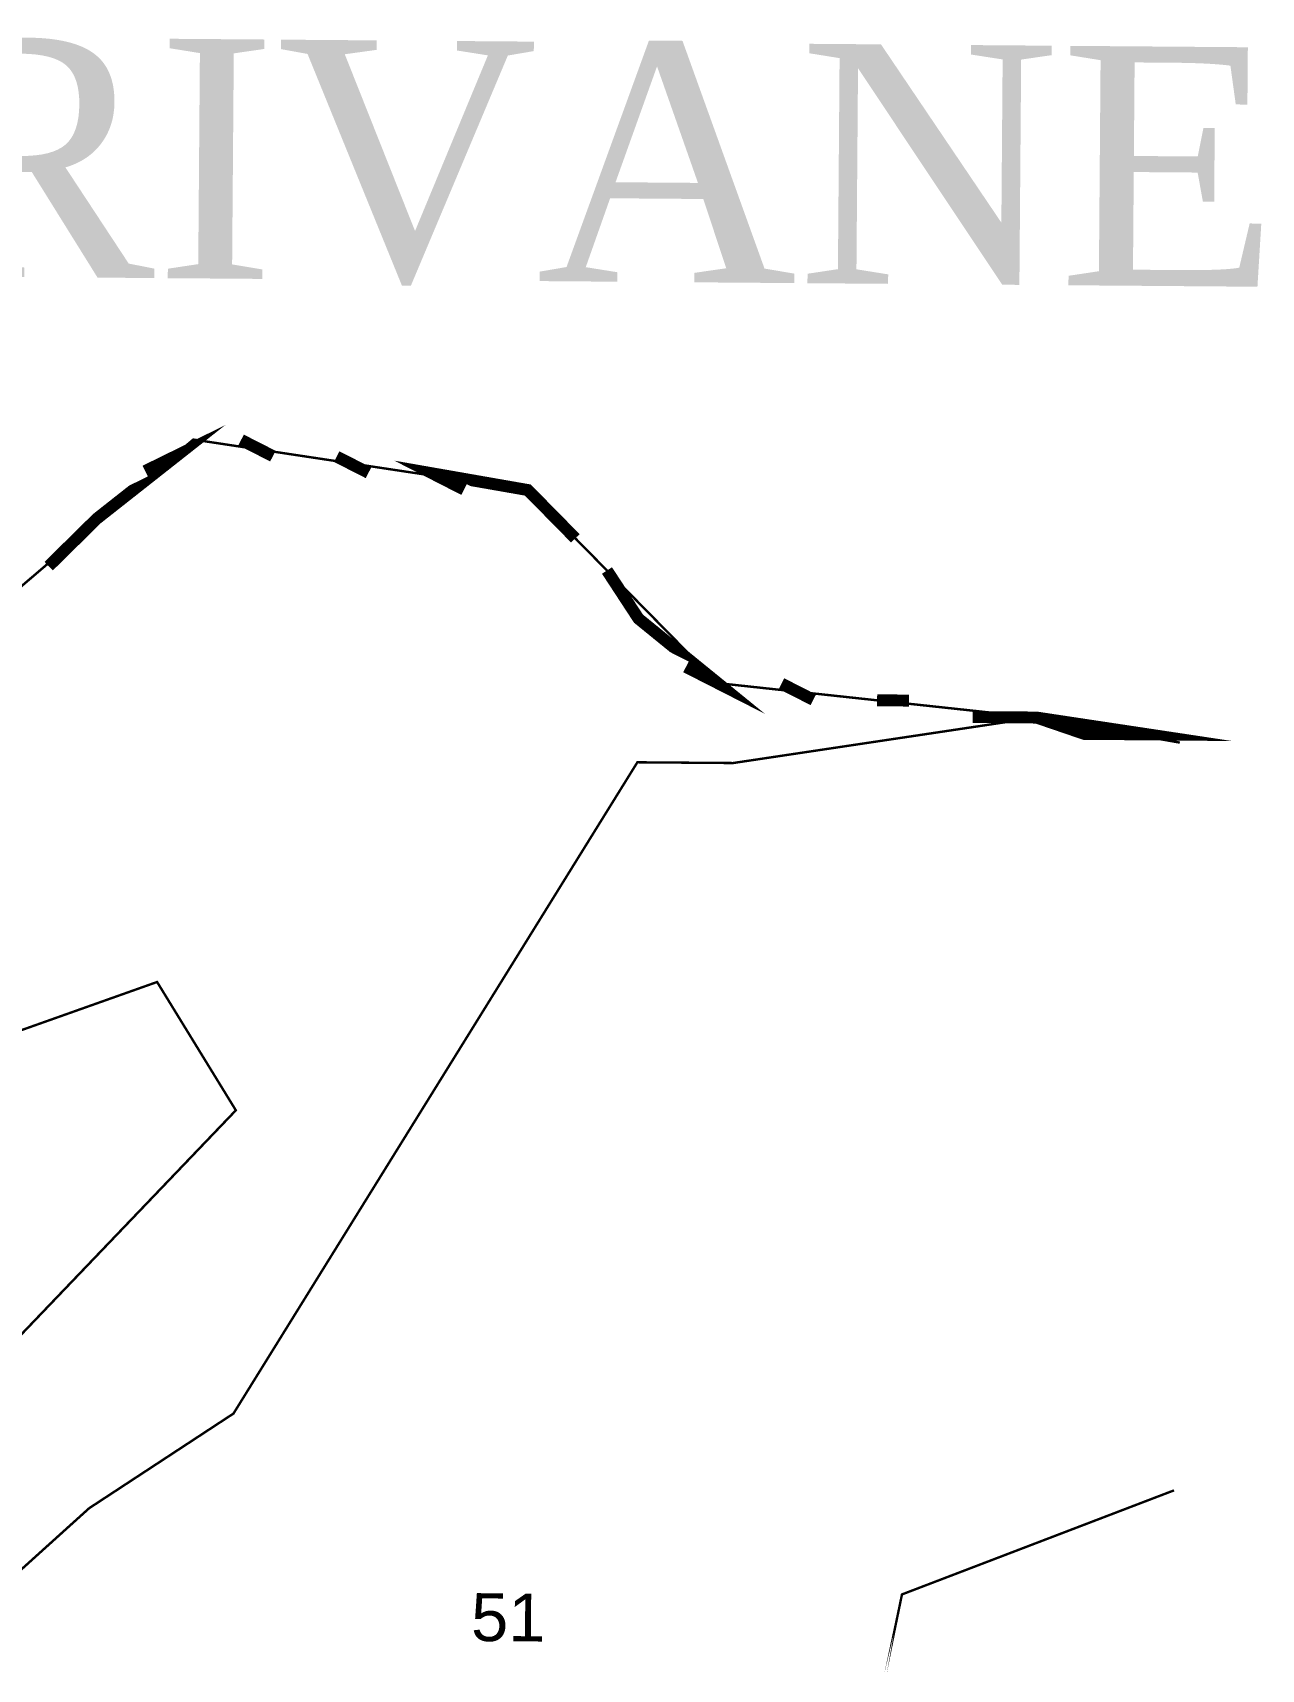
# Model space of a CAD drawing. Header units: metres. Extents: x 317370 to 326712, y 1824935 to 1838812.
# Drawn here: x 326289.5 to 326600, y 1829703 to 1830116.3 of the extents above; entities that cross this region are included whole.
import ezdxf

# ---------------------------------------------------------------- set-up
doc = ezdxf.new("R2010")
doc.units = ezdxf.units.M
doc.header["$MEASUREMENT"] = 0
for name, color, linetype in [('SURVEY NO.', 7, 'Continuous'), ('SURVEY PLOT BOUNDARY', 35, 'Continuous'), ('VILLAGE BOUNDARY', 212, 'Continuous'), ('VILLAGE NAME', 3, 'Continuous')]:
    doc.layers.add(name, color=color, linetype=linetype)
doc.styles.add('PDF Arial', font='arial.ttf')
doc.styles.get("Standard").update_dxf_attribs({"font": 'times.ttf'})

# ---------------------------------------------------------------- blocks, each defined once
blk = doc.blocks.new('81')
at = {"layer": 'SURVEY PLOT BOUNDARY', "lineweight": 18, "const_width": 0.605}
for points in [[(326255.09, 1829699.69), (326303.81, 1829743.65), (326340.28, 1829767.56), (326442.35, 1829932.05), (326466.53, 1829931.86), (326543.21, 1829943.35), (326579.44, 1829937.02), (326543.21, 1829943.35), (326462.66, 1829952.05), (326414.67, 1830000.81), (326330.12, 1830013.57), (326269.25, 1829961.63)], [(326269.25, 1829961.63), (326330.12, 1830013.57), (326414.67, 1830000.81), (326462.66, 1829952.05), (326543.21, 1829943.35), (326466.53, 1829931.86), (326442.35, 1829932.05), (326340.28, 1829767.56), (326303.81, 1829743.65), (326255.09, 1829699.69)], [(326505.03, 1829701.75), (326509.22, 1829721.88), (326577.96, 1829748.16), (326509.22, 1829721.88), (326505.03, 1829701.75)]]:
    blk.add_lwpolyline(points, dxfattribs=at)
for points in [[(326340.88, 1829844.15), (326206.76, 1829704.1), (326174.51, 1829704.35), (326126.46, 1829745.05), (326086.34, 1829769.55), (326090.47, 1829781.62), (326276.52, 1829860.79), (326320.98, 1829876.56)], [(326340.88, 1829844.15), (326320.98, 1829876.56), (326276.52, 1829860.79), (326090.47, 1829781.62), (326086.34, 1829769.55), (326126.46, 1829745.05), (326174.51, 1829704.35), (326206.76, 1829704.1)]]:
    blk.add_lwpolyline(points, close=True, dxfattribs=at)
at = {"layer": 'VILLAGE BOUNDARY', "lineweight": 50, "const_width": 3.02}
for points in [[(326293.59, 1829981.6), (326305.78, 1829993.6), (326326.06, 1830009.57), (326317.97, 1830005.6)], [(326350.24, 1830009.38), (326342.21, 1830013.47)], [(326366.37, 1830009.25), (326374.4, 1830005.16)], [(326426.67, 1829988.62), (326414.67, 1830000.81), (326390.52, 1830005.03), (326398.55, 1830000.93)], [(326434.67, 1829980.49), (326442.63, 1829968.33), (326462.66, 1829952.05), (326454.63, 1829956.14)], [(326486.81, 1829947.83), (326478.78, 1829951.92)], [(326502.94, 1829947.7), (326511, 1829947.64)], [(326543.21, 1829943.35), (326571.4, 1829939.1), (326555.27, 1829939.23), (326543.21, 1829943.35), (326527.09, 1829943.48)], [(326531.12, 1829943.45), (326539.18, 1829943.38)]]:
    blk.add_lwpolyline(points, dxfattribs=at)
at = {"layer": 'SURVEY NO.', "insert": (326400.29, 1829709.95), "char_height": 12.094, "attachment_point": 7, "rotation": 359.5492, "style": 'PDF Arial'}
blk.add_mtext('51', dxfattribs=at)
at = {"layer": 'VILLAGE NAME', "insert": (326104.71, 1830054.65), "char_height": 60.468, "attachment_point": 7, "rotation": 359.5492}
blk.add_mtext(' KARIVANE', dxfattribs=at)

msp = doc.modelspace()

# ---------------------------------------------------------------- block references
msp.add_blockref('81', (0, 0))

doc.saveas('drawing.dxf')
